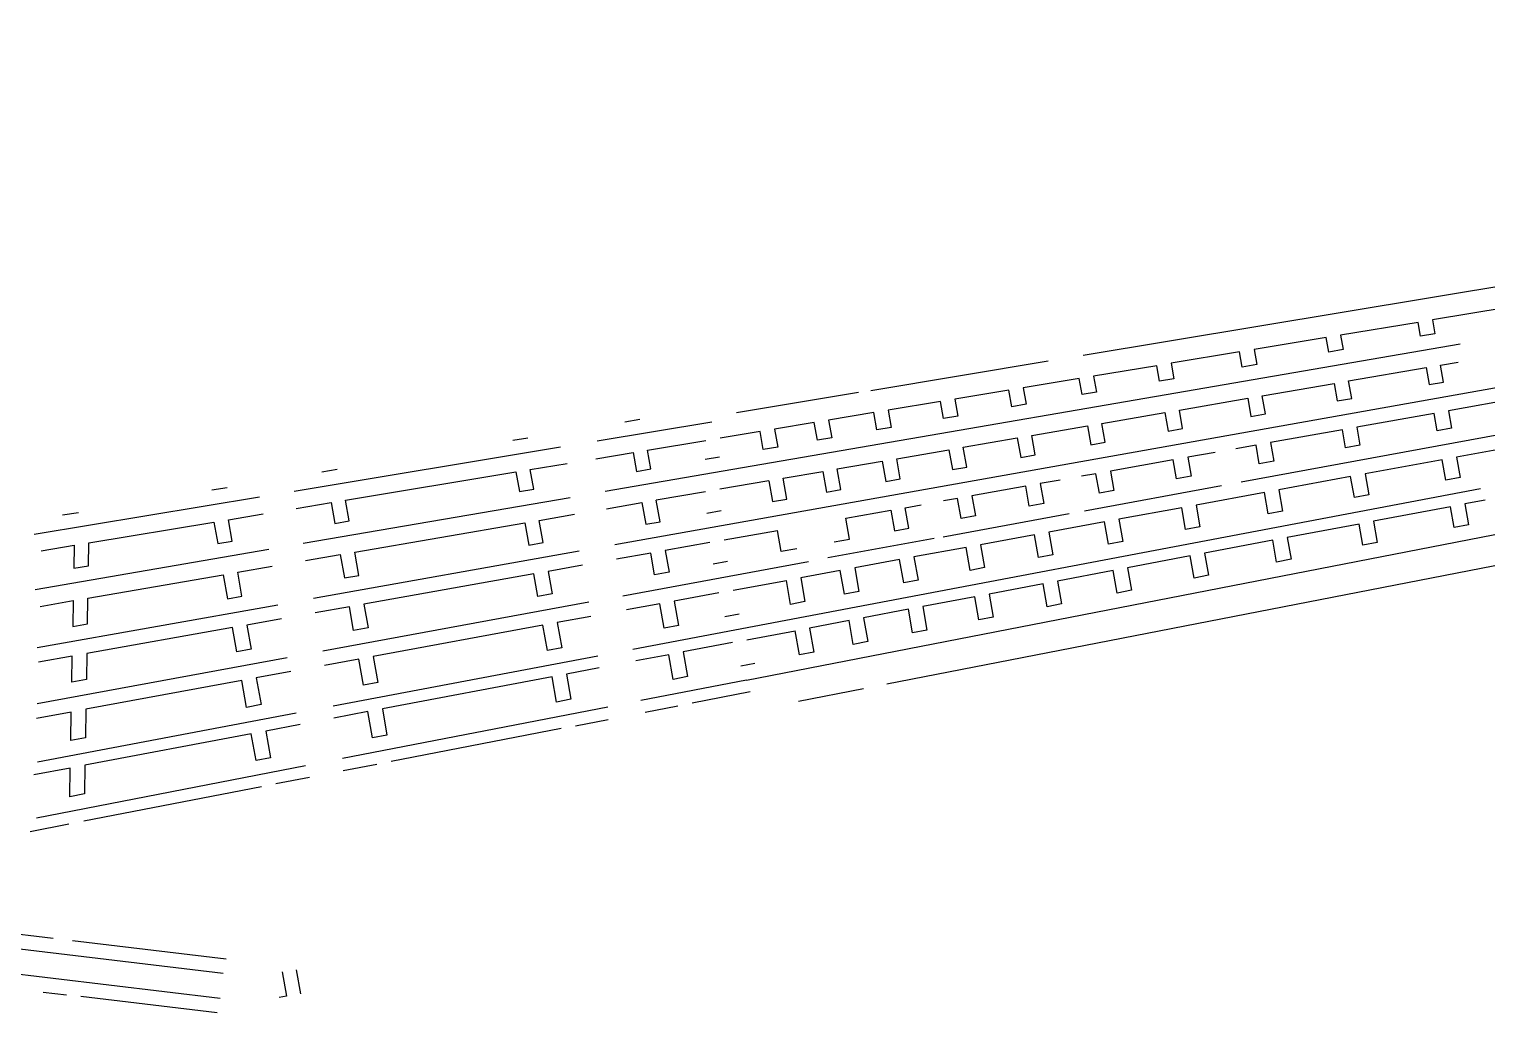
# Model space of a CAD drawing. Header units: metres. Extents: x -2.6 to 28.8, y -4 to 28.
# Drawn here: x 3.85 to 13.2, y -1.39 to 4.92 of the extents above; entities that cross this region are included whole.
import ezdxf

# ---------------------------------------------------------------- set-up
doc = ezdxf.new("R2010")
doc.units = ezdxf.units.M

msp = doc.modelspace()

# ---------------------------------------------------------------- linework, layer by layer
at = {"layer": 'MCD_Layer_0'}
for p, q in [((7.604599, 1.612223), (25.844044, 4.865087)), ((10.608769, 2.827149), (23.212784, 4.917977)), ((8.448524, 0.743774), (28.16378, 4.579467)), ((23.469086, 3.464402), (9.350194, 0.717448)), ((13.327434, 3.132581), (12.84777, 3.052979)), ((12.755337, 3.037594), (12.258386, 2.955249)), ((12.771104, 2.948174), (12.755337, 3.037594)), ((12.84777, 3.052979), (12.863433, 2.964149)), ((12.165954, 2.939863), (11.703639, 2.863219)), ((12.182364, 2.8468), (12.165954, 2.939863)), ((12.258386, 2.955249), (12.274709, 2.862677)), ((12.863433, 2.964149), (12.771104, 2.948174)), ((13.025281, 2.896831), (7.544011, 1.95237)), ((11.611205, 2.847835), (11.171988, 2.774958)), ((11.628241, 2.751225), (11.611205, 2.847835)), ((11.703639, 2.863219), (11.72057, 2.7672)), ((12.274709, 2.862677), (12.182364, 2.8468)), ((9.245907, 2.601157), (10.383618, 2.789887)), ((11.079538, 2.759671), (10.675056, 2.692513)), ((11.097163, 2.659716), (11.079538, 2.759671)), ((11.171988, 2.774958), (11.189491, 2.675691)), ((11.72057, 2.7672), (11.628241, 2.751225)), ((12.310046, 2.662269), (12.806441, 2.747766)), ((12.806441, 2.747766), (12.825699, 2.63855)), ((12.89877, 2.763741), (13.013192, 2.783409)), ((12.917941, 2.655018), (12.89877, 2.763741)), ((10.582604, 2.677227), (10.22428, 2.617803)), ((10.22428, 2.617803), (10.242844, 2.512527)), ((10.600768, 2.574218), (10.582604, 2.677227)), ((10.675056, 2.692513), (10.693114, 2.590094)), ((11.189491, 2.675691), (11.097163, 2.659716)), ((11.622149, 2.014677), (15.155515, 2.66492)), ((11.755907, 2.566792), (12.217718, 2.646294)), ((12.217718, 2.646294), (12.237566, 2.533729)), ((12.329807, 2.550197), (12.310046, 2.662269)), ((12.825699, 2.63855), (12.917941, 2.655018)), ((9.166688, 2.588001), (8.384839, 2.458264)), ((9.69263, 2.529541), (9.357483, 2.474)), ((9.711766, 2.421015), (9.69263, 2.529541)), ((10.131847, 2.602418), (9.785161, 2.544944)), ((9.785161, 2.544944), (9.804193, 2.437009)), ((10.150497, 2.49665), (10.131847, 2.602418)), ((10.693114, 2.590094), (10.600768, 2.574218)), ((11.224829, 2.475282), (11.663578, 2.550818)), ((11.663578, 2.550818), (11.683999, 2.435003)), ((11.776241, 2.451471), (11.755907, 2.566792)), ((12.237566, 2.533729), (12.329807, 2.550197)), ((13.429139, 2.555779), (12.9505, 2.470366)), ((9.26505, 2.458615), (8.976177, 2.410726)), ((9.284655, 2.34743), (9.26505, 2.458615)), ((9.357483, 2.474), (9.376984, 2.363406)), ((9.804193, 2.437009), (9.711766, 2.421015)), ((10.242844, 2.512527), (10.150497, 2.49665)), ((10.728452, 2.389687), (11.132501, 2.459306)), ((11.132501, 2.459306), (11.153478, 2.340341)), ((11.245719, 2.356809), (11.224829, 2.475282)), ((11.683999, 2.435003), (11.776241, 2.451471)), ((12.858257, 2.453898), (12.362366, 2.365545)), ((12.87814, 2.341138), (12.858257, 2.453898)), ((12.9505, 2.470366), (12.970296, 2.358097)), ((8.227641, 2.397849), (7.491967, 2.275745)), ((7.669147, 2.400203), (7.765931, 2.416253)), ((8.536959, 2.337849), (8.27985, 2.295256)), ((8.557363, 2.222135), (8.536959, 2.337849)), ((8.883628, 2.395423), (8.629392, 2.353233)), ((8.629392, 2.353233), (8.649709, 2.238011)), ((8.903667, 2.281775), (8.883628, 2.395423)), ((8.976177, 2.410726), (8.996095, 2.297769)), ((9.376984, 2.363406), (9.284655, 2.34743)), ((10.278181, 2.312119), (10.636106, 2.373809)), ((10.636106, 2.373809), (10.657603, 2.251889)), ((10.749846, 2.268357), (10.728452, 2.389687)), ((11.153478, 2.340341), (11.245719, 2.356809)), ((12.270124, 2.349078), (11.8088, 2.26682)), ((12.290598, 2.232968), (12.270124, 2.349078)), ((12.362366, 2.365545), (12.382752, 2.249928)), ((12.970296, 2.358097), (12.87814, 2.341138)), ((6.95112, 2.281109), (7.047903, 2.297159)), ((7.814696, 2.21801), (8.188895, 2.280132)), ((8.996095, 2.297769), (8.903667, 2.281775)), ((9.83953, 2.2366), (10.185835, 2.296243)), ((10.185835, 2.296243), (10.207801, 2.171663)), ((10.300043, 2.188131), (10.278181, 2.312119)), ((10.657603, 2.251889), (10.749846, 2.268357)), ((11.716558, 2.250353), (11.585926, 2.227014)), ((11.73757, 2.13119), (11.716558, 2.250353)), ((11.8088, 2.26682), (11.829724, 2.14815)), ((12.382752, 2.249928), (12.290598, 2.232968)), ((13.481043, 2.26142), (13.002854, 2.173447)), ((7.256066, 2.236689), (5.549803, 1.953597)), ((7.483292, 2.163127), (7.722148, 2.202706)), ((7.722148, 2.202706), (7.743455, 2.08187)), ((7.835898, 2.097765), (7.814696, 2.21801)), ((8.275789, 2.173725), (8.184967, 2.15811)), ((8.649709, 2.238011), (8.557363, 2.222135)), ((9.412338, 2.1629), (9.747103, 2.220608)), ((9.435086, 2.033891), (9.412338, 2.1629)), ((9.747103, 2.220608), (9.769504, 2.093568)), ((9.861844, 2.110052), (9.83953, 2.2366)), ((10.207801, 2.171663), (10.300043, 2.188131)), ((11.186036, 2.15569), (10.782404, 2.083707)), ((11.207552, 2.033671), (11.186036, 2.15569)), ((11.454587, 2.203652), (11.278277, 2.172158)), ((11.278277, 2.172158), (11.299706, 2.050632)), ((12.9107, 2.156487), (12.415312, 2.065277)), ((12.933899, 2.024916), (12.9107, 2.156487)), ((13.002854, 2.173447), (13.025968, 2.042368)), ((5.824455, 2.094227), (5.725899, 2.077865)), ((5.878834, 1.896974), (6.97088, 2.078055)), ((6.97088, 2.078055), (6.993002, 1.952592)), ((7.063411, 2.093458), (7.300593, 2.132741)), ((7.085447, 1.968486), (7.063411, 2.093458)), ((7.743455, 2.08187), (7.835898, 2.097765)), ((8.685046, 2.037603), (8.939005, 2.081367)), ((8.939005, 2.081367), (8.962238, 1.9496)), ((9.031432, 2.097361), (9.319992, 2.147022)), ((9.05458, 1.966084), (9.031432, 2.097361)), ((9.319992, 2.147022), (9.342844, 2.017423)), ((9.769504, 2.093568), (9.861844, 2.110052)), ((10.690163, 2.067238), (10.597116, 2.05073)), ((10.712146, 1.942561), (10.690163, 2.067238)), ((10.782404, 2.083707), (10.804301, 1.959521)), ((11.829724, 2.14815), (11.73757, 2.13119)), ((12.415312, 2.065277), (12.438945, 1.931245)), ((5.119954, 1.977315), (5.021299, 1.960935)), ((6.993002, 1.952592), (7.085447, 1.968486)), ((7.719725, 0.942033), (13.154952, 1.971389)), ((8.5927, 2.021725), (8.278267, 1.967522)), ((8.5927, 2.021726), (8.616299, 1.88789)), ((8.708541, 1.904358), (8.685046, 2.037603)), ((8.962238, 1.9496), (9.05458, 1.966084)), ((9.342844, 2.017423), (9.435086, 2.033891)), ((10.24036, 1.987013), (9.894403, 1.925401)), ((10.262778, 1.859873), (10.24036, 1.987013)), ((10.459786, 2.026211), (10.332603, 2.00348)), ((10.332603, 2.00348), (10.354934, 1.876834)), ((10.616798, 1.82969), (11.495282, 1.991292)), ((11.299706, 2.050632), (11.207552, 2.033671)), ((12.323157, 2.048318), (11.862284, 1.963498)), ((11.862284, 1.963498), (11.886421, 1.826611)), ((12.346877, 1.913793), (12.323157, 2.048318)), ((13.025968, 2.042368), (12.933899, 2.024916)), ((5.326934, 1.916636), (3.882213, 1.676921)), ((5.561663, 1.844296), (5.786303, 1.881572)), ((7.317842, 1.913404), (5.607036, 1.618648)), ((5.786303, 1.881572), (5.809728, 1.748721)), ((5.902172, 1.764614), (5.878834, 1.896974)), ((7.552131, 1.842408), (7.778792, 1.881462)), ((7.778792, 1.881462), (7.803225, 1.742899)), ((8.186626, 1.951724), (7.871236, 1.897357)), ((7.895564, 1.759384), (7.871236, 1.897357)), ((8.616299, 1.88789), (8.708541, 1.904358)), ((9.802063, 1.908916), (9.711693, 1.892778)), ((9.824932, 1.779217), (9.802063, 1.908916)), ((9.894403, 1.925401), (9.917185, 1.796194)), ((10.354934, 1.876834), (10.262778, 1.859873)), ((10.804301, 1.959521), (10.712146, 1.942561)), ((11.770128, 1.946538), (11.332265, 1.865979)), ((11.794353, 1.809158), (11.770128, 1.946538)), ((12.438945, 1.931245), (12.346877, 1.913793)), ((13.18463, 1.89752), (13.055818, 1.87308)), ((13.055818, 1.87308), (13.079243, 1.740231)), ((4.064907, 1.80235), (4.167519, 1.819325)), ((5.127565, 1.772323), (5.350925, 1.809372)), ((7.120784, 1.768078), (7.346856, 1.807026)), ((8.28656, 1.829022), (8.194574, 1.8126)), ((9.087138, 1.781434), (9.375403, 1.83277)), ((9.110703, 1.647796), (9.087138, 1.781434)), ((9.375403, 1.83277), (9.398672, 1.700806)), ((9.467646, 1.849239), (9.569242, 1.867356)), ((9.490828, 1.717767), (9.467646, 1.849239)), ((9.709806, 1.662757), (10.519048, 1.811641)), ((9.917185, 1.796194), (9.824932, 1.779217)), ((11.24011, 1.849021), (10.836861, 1.77487)), ((11.264821, 1.708881), (11.24011, 1.849021)), ((11.332265, 1.865979), (11.356889, 1.726334)), ((11.886421, 1.826611), (11.794353, 1.809158)), ((12.963749, 1.855628), (12.468795, 1.761956)), ((12.987261, 1.722285), (12.963749, 1.855628)), ((4.232945, 1.623919), (5.035034, 1.75692)), ((5.035034, 1.75692), (5.059293, 1.619344)), ((5.15172, 1.635336), (5.127565, 1.772323)), ((5.809728, 1.748721), (5.902172, 1.764614)), ((5.93751, 1.564206), (7.028339, 1.752184)), ((7.028339, 1.752184), (7.053554, 1.609188)), ((7.145894, 1.625673), (7.120784, 1.768078)), ((7.803225, 1.742899), (7.895564, 1.759384)), ((8.306263, 1.642156), (8.648857, 1.703239)), ((8.672838, 1.567237), (8.648857, 1.703239)), ((9.398672, 1.700806), (9.490828, 1.717767)), ((10.744705, 1.75791), (10.387492, 1.692182)), ((10.387492, 1.692182), (10.413002, 1.547514)), ((10.769884, 1.615113), (10.744705, 1.75791)), ((10.836861, 1.77487), (10.861953, 1.632566)), ((11.356889, 1.726334), (11.264821, 1.708881)), ((12.376728, 1.744504), (11.916271, 1.657321)), ((12.400761, 1.608207), (12.376728, 1.744504)), ((12.468795, 1.761956), (12.492759, 1.626054)), ((13.079243, 1.740231), (12.987261, 1.722285)), ((3.927313, 1.573176), (4.138935, 1.608256)), ((4.138935, 1.608256), (4.136378, 1.460365)), ((4.230398, 1.476538), (4.232945, 1.623919)), ((5.059293, 1.619344), (5.15172, 1.635336)), ((7.053554, 1.609188), (7.145894, 1.625673)), ((8.213985, 1.625703), (7.928123, 1.574733)), ((9.651888, 1.652037), (8.970301, 1.526675)), ((9.011359, 1.629567), (9.110703, 1.647796)), ((9.857491, 1.594565), (9.523387, 1.533114)), ((9.883469, 1.447238), (9.857491, 1.594565)), ((10.295338, 1.675221), (9.949744, 1.611543)), ((9.949744, 1.611543), (9.975636, 1.464707)), ((10.320933, 1.530063), (10.295338, 1.675221)), ((10.861953, 1.632566), (10.769884, 1.615113)), ((11.824203, 1.63987), (11.386739, 1.557046)), ((11.848722, 1.500814), (11.824203, 1.63987)), ((11.916271, 1.657321), (11.940721, 1.518661)), ((12.492759, 1.626054), (12.400761, 1.608207)), ((5.387365, 1.580828), (3.887956, 1.322433)), ((5.622852, 1.509943), (5.845065, 1.548311)), ((5.674247, 1.267991), (7.3769, 1.571566)), ((5.845065, 1.548311), (5.871512, 1.398326)), ((5.963852, 1.414811), (5.93751, 1.564206)), ((7.835783, 1.558248), (7.617045, 1.519171)), ((7.656926, 1.284937), (8.847553, 1.504118)), ((7.860563, 1.417716), (7.835783, 1.558248)), ((7.928123, 1.574733), (7.952816, 1.434693)), ((8.327274, 1.503605), (8.235018, 1.486627)), ((8.772658, 1.58565), (8.672838, 1.567237)), ((9.431231, 1.516154), (9.143262, 1.463144)), ((9.457608, 1.366563), (9.431231, 1.516154)), ((9.523387, 1.533114), (9.549677, 1.384016)), ((10.413002, 1.547514), (10.320933, 1.530063)), ((11.294671, 1.539594), (10.891803, 1.463277)), ((11.319659, 1.39788), (11.294671, 1.539594)), ((11.386739, 1.557046), (11.411657, 1.415727)), ((11.940721, 1.518661), (11.848722, 1.500814)), ((4.136378, 1.460365), (4.230398, 1.476538)), ((4.226801, 1.269467), (5.09463, 1.418936)), ((5.09463, 1.418936), (5.121841, 1.264615)), ((5.187057, 1.434928), (5.408795, 1.473113)), ((5.21418, 1.2811), (5.187057, 1.434928)), ((5.871512, 1.398326), (5.963852, 1.414811)), ((7.086112, 1.424538), (5.996411, 1.23016)), ((7.111604, 1.279967), (7.086112, 1.424538)), ((7.397405, 1.480036), (7.178453, 1.441023)), ((7.178453, 1.441023), (7.203857, 1.296945)), ((7.952816, 1.434693), (7.860563, 1.417716)), ((9.051007, 1.446167), (8.797552, 1.399547)), ((9.077715, 1.294703), (9.051007, 1.446167)), ((9.143262, 1.463144), (9.169899, 1.312074)), ((9.975636, 1.464707), (9.883469, 1.447238)), ((10.799734, 1.445825), (10.442852, 1.378225)), ((10.825156, 1.301648), (10.799734, 1.445825)), ((10.891803, 1.463277), (10.917138, 1.319593)), ((11.411657, 1.415727), (11.319659, 1.39788)), ((8.363767, 1.319697), (8.705398, 1.382586)), ((8.732434, 1.229251), (8.705398, 1.382586)), ((8.797552, 1.399547), (8.824503, 1.246703)), ((9.169899, 1.312074), (9.077715, 1.294703)), ((9.549677, 1.384016), (9.457608, 1.366563)), ((10.350766, 1.36087), (10.005486, 1.29542)), ((10.376587, 1.21443), (10.350766, 1.36087)), ((10.442852, 1.378225), (10.468586, 1.232277)), ((10.917138, 1.319593), (10.825156, 1.301648)), ((3.901235, 0.951704), (5.443889, 1.226864)), ((3.919725, 1.21654), (4.132797, 1.253198)), ((4.132797, 1.253198), (4.129879, 1.087776)), ((4.223893, 1.104557), (4.226801, 1.269467)), ((5.121841, 1.264615), (5.21418, 1.2811)), ((5.733078, 0.930886), (7.439167, 1.244917)), ((5.996411, 1.23016), (6.022962, 1.079583)), ((7.203857, 1.296945), (7.111604, 1.279967)), ((7.893122, 1.233065), (7.6794, 1.193755)), ((7.920888, 1.075594), (7.893122, 1.233065)), ((8.271648, 1.302741), (7.985375, 1.250043)), ((7.985375, 1.250043), (8.013055, 1.093064)), ((8.824503, 1.246703), (8.732434, 1.229251)), ((9.91332, 1.27795), (9.579527, 1.214726)), ((9.939523, 1.129342), (9.91332, 1.27795)), ((10.005486, 1.29542), (10.031602, 1.147305)), ((10.468586, 1.232277), (10.376587, 1.21443)), ((5.467546, 1.135891), (5.246739, 1.09645)), ((5.904071, 1.213674), (5.683445, 1.174366)), ((5.930708, 1.062606), (5.904071, 1.213674)), ((7.450728, 1.151708), (7.236416, 1.112293)), ((8.401796, 1.166751), (8.310101, 1.149369)), ((9.107565, 1.125414), (8.854353, 1.077415)), ((9.13448, 0.972769), (9.107565, 1.125414)), ((9.487441, 1.197373), (9.199732, 1.142884)), ((9.199732, 1.142884), (9.226578, 0.990633)), ((9.514027, 1.046599), (9.487441, 1.197373)), ((9.579527, 1.214726), (9.606026, 1.064445)), ((10.031602, 1.147305), (9.939523, 1.129342)), ((4.129879, 1.087776), (4.223893, 1.104557)), ((5.1544, 1.079965), (4.220623, 0.913487)), ((5.181767, 0.924758), (5.1544, 1.079965)), ((5.246739, 1.09645), (5.27402, 0.941737)), ((6.022962, 1.079583), (5.930708, 1.062606)), ((7.144163, 1.095316), (6.055521, 0.89493)), ((7.172624, 0.933907), (7.144163, 1.095316)), ((7.236416, 1.112293), (7.264791, 0.951376)), ((8.013055, 1.093064), (7.920888, 1.075594)), ((8.451145, 1.00106), (8.762284, 1.059964)), ((8.789495, 0.905643), (8.762284, 1.059964)), ((8.854353, 1.077415), (8.881495, 0.923491)), ((9.606026, 1.064445), (9.514027, 1.046599)), ((5.27402, 0.941737), (5.181767, 0.924758)), ((7.264791, 0.951376), (7.172624, 0.933907)), ((8.359978, 0.983801), (8.042905, 0.923775)), ((9.226578, 0.990633), (9.13448, 0.972769)), ((3.901665, 0.593945), (5.503617, 0.8887)), ((4.12651, 0.896689), (3.910118, 0.858127)), ((4.123602, 0.730052), (4.12651, 0.896689)), ((4.220623, 0.913487), (4.217726, 0.74736)), ((5.963267, 0.877954), (5.743655, 0.837503)), ((5.799387, 0.578445), (7.497349, 0.89998)), ((5.992805, 0.710438), (5.963267, 0.877954)), ((6.055521, 0.89493), (6.084972, 0.727907)), ((7.950739, 0.906305), (7.74026, 0.866451)), ((7.978679, 0.747849), (7.950739, 0.906305)), ((8.042905, 0.923775), (8.070758, 0.765812)), ((8.503754, 0.850211), (8.413419, 0.832657)), ((8.881495, 0.923491), (8.789495, 0.905643)), ((5.526979, 0.797672), (5.306579, 0.757085)), ((5.306579, 0.757085), (5.336707, 0.586221)), ((7.202474, 0.764618), (6.114821, 0.558619)), ((7.231074, 0.60242), (7.202474, 0.764618)), ((7.505807, 0.822063), (7.294641, 0.782088)), ((7.294641, 0.782088), (7.323171, 0.620284)), ((8.070758, 0.765812), (7.978679, 0.747849)), ((4.217726, 0.74736), (4.123602, 0.730052)), ((5.214326, 0.740107), (4.214375, 0.556172)), ((5.244541, 0.56875), (5.214326, 0.740107)), ((6.084972, 0.727907), (5.992805, 0.710438)), ((8.448524, 0.743774), (7.772996, 0.612273)), ((8.472212, 0.668749), (8.100429, 0.596391)), ((9.199693, 0.688169), (8.783829, 0.607226)), ((5.336707, 0.586221), (5.244541, 0.56875)), ((7.559461, 0.570763), (5.85907, 0.239967)), ((7.323171, 0.620284), (7.231074, 0.60242)), ((7.800097, 0.538052), (8.008234, 0.578509)), ((4.120268, 0.538767), (3.897684, 0.497894)), ((3.902945, 0.219275), (5.562094, 0.533456)), ((4.11709, 0.355227), (4.120268, 0.538767)), ((4.214375, 0.556172), (4.211129, 0.373027)), ((6.022655, 0.54115), (5.803529, 0.499669)), ((6.052297, 0.373042), (6.022655, 0.54115)), ((6.114821, 0.558619), (6.144377, 0.391005)), ((7.354006, 0.45117), (7.562126, 0.491725)), ((5.274391, 0.399463), (4.208057, 0.197527)), ((5.304692, 0.227612), (5.274391, 0.399463)), ((5.587062, 0.458657), (5.366557, 0.416933)), ((5.366557, 0.416933), (5.396789, 0.245477)), ((6.144377, 0.391005), (6.052297, 0.373042)), ((7.261909, 0.433306), (6.171585, 0.221149)), ((4.211129, 0.373027), (4.11709, 0.355227)), ((5.621788, 0.193763), (3.897438, -0.141664)), ((4.208057, 0.197527), (4.20485, 0.013576)), ((5.396789, 0.245477), (5.304692, 0.227612)), ((6.078521, 0.203014), (5.863212, 0.16119)), ((4.114017, 0.179728), (3.880845, 0.135566)), ((4.110785, -0.004635), (4.114017, 0.179728)), ((5.647428, 0.119183), (5.432137, 0.077259)), ((4.20485, 0.013576), (4.110785, -0.004635)), ((5.339154, 0.059239), (4.20142, -0.16219)), ((4.105499, -0.18083), (3.855648, -0.229455)), ((2.0919, -0.77796), (5.093226, -1.136329)), ((3.414948, -0.841581), (4.004509, -0.911872)), ((4.12723, -0.926587), (5.113456, -1.044318)), ((5.073948, -1.298236), (2.072621, -0.939866)), ((5.592233, -1.267775), (5.565108, -1.113946)), ((5.472345, -1.12746), (5.499956, -1.284045)), ((3.939487, -1.257211), (4.088659, -1.275078)), ((5.054755, -1.390369), (4.182211, -1.286201)), ((5.499956, -1.284045), (5.453768, -1.29219))]:
    msp.add_line(p, q, dxfattribs=at)

doc.saveas('drawing.dxf')
